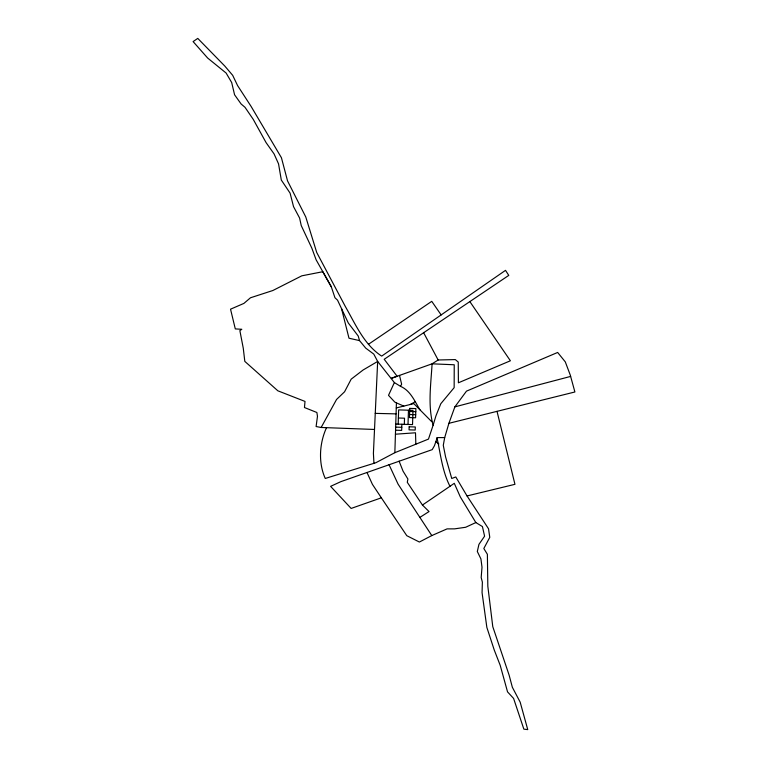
<?xml version="1.0" encoding="UTF-8"?>
<svg xmlns="http://www.w3.org/2000/svg" width="768" height="768" viewBox="0 0 768 768"><rect width="100%" height="100%" fill="white"/><g stroke="black" fill="none" stroke-linecap="round" stroke-linejoin="round"><path stroke-width="1.15" d="M448.906 423.312L574.896 391.978L570.278 375.101L565.296 361.882L557.654 352.454L466.483 391.142L454.867 406.867L448.906 423.312L444.691 437.597L436.954 437.597C440.563 453.869 442.186 471.043 449.971 486.298L422.448 505.046L407.29 482.323L407.894 479.011L403.075 471.187L399.101 461.165M326.525 427.68C319.382 443.222 318.173 462.806 325.267 478.464L375.85 462.73L394.848 452.688L396.422 402.902L394.79 402.067L388.512 395.338L394.368 382.57L377.664 361.44L373.786 354.106L365.722 348.125L359.549 340.608L358.224 336.029L348.307 322.992L337.526 300.144L334.954 297.734L331.296 286.79L322.819 271.718L301.805 275.827L272.851 290.515L250.474 297.782L243.898 303.408L230.534 309.187L235.296 328.906L241.795 329.28L239.866 330.614L243.274 348.259L244.81 361.373L277.853 390.806L305.011 401.424L304.464 407.53L316.886 412.493L317.472 416.294L316.109 426.538L321.149 427.478L374.477 429.456M398.189 424.147L398.65 409.891L412.992 410.352L412.531 424.608L395.741 424.061M401.875 424.262L401.674 430.397L395.539 430.195M404.323 424.339L404.525 418.205L398.39 418.013M408.01 424.464L408.47 410.208M394.848 452.688L428.467 439.094L433.114 425.222C427.67 405.494 430.934 384.288 432.086 363.821L438.154 359.99L455.29 359.587L458.246 362.035L458.4 382.8L510.394 360.778L469.766 301.478M444.691 437.597L443.28 445.306L445.574 456.874L451.747 478.474L455.798 476.966L467.04 495.955L488.544 528.816L489.773 537.35L483.821 548.515L487.382 554.285L487.824 586.234L492.778 626.659L509.136 675.187L512.352 687.274L520.176 702.154L527.741 729.6L523.862 729.168L513.59 698.419L507.542 691.872L500.189 665.28L494.256 650.035L486.854 627.427L482.064 592.666L482.371 582.134L481.181 577.526L482.006 567.216L480.922 558.931L477.312 551.51L478.944 544.368L484.589 536.198L482.429 526.56L475.843 522.557L460.31 496.896L454.282 483.312L449.971 486.298M433.114 425.222L435.965 415.786L440.794 403.738L454.157 387.648L454.234 364.771L432.086 363.821L391.382 378.307L397.123 376.253L384.202 359.28L508.771 275.386L505.517 270.346L381.677 356.112C364.128 344.688 355.507 324.269 345.437 306.691L316.723 252.47L305.77 216.96L287.539 180.902L281.434 157.738L251.069 106.368L237.571 85.555L232.675 75.312L224.746 66L197.77 38.4L193.104 41.587L207.667 58.051L226.118 73.046L231.686 82.541L234.576 94.781L241.114 103.987L245.002 107.29L253.248 119.376L266.102 142.646L274.07 153.907L278.544 163.862L281.309 180.048L290.093 193.142L293.53 206.63L299.597 218.035L301.248 225.581L311.846 248.189L316.109 259.786L331.296 286.79M437.078 438.029L434.477 445.651L432.202 449.645L340.877 481.642L330.595 486.346L351.139 508.435L381.35 497.818L406.79 535.69L419.386 542.035L431.798 535.574L447.072 528.883L454.57 528.864L465.658 527.27L475.843 522.557M420.01 409.872C414.662 401.203 410.506 390.634 400.502 386.333L401.635 384.202L399.514 375.408M321.149 427.478L336.557 399.466L344.582 391.766L351.168 379.171L363.149 369.965L377.664 361.44L373.411 453.341L373.949 463.334M368.419 344.323L431.75 301.344L441.149 314.918M420.106 517.258L429.034 511.555L422.448 505.046M410.275 404.496L415.181 401.77M454.867 406.867L570.634 376.416M396.259 407.952L413.818 403.622L431.693 421.661M467.04 495.955L514.954 484.32L497.011 411.341M395.414 434.208L415.488 432.787L415.853 444.202M375.206 413.376L396.067 413.875M409.651 411.446L415.786 411.648M409.555 414.518L415.69 414.71M395.645 427.133L401.77 427.325M359.549 340.608L348.989 338.218L341.549 308.659M396.422 402.902L403.814 406.09M394.368 382.57L400.502 386.333M435.85 441.619L438.864 444.01M381.35 497.818L372.432 484.378L367.114 472.742M431.798 535.574L398.102 484.186L389.03 464.669M423.485 332.429L438.154 359.99M409.162 426.787L409.056 429.85L415.19 430.051L415.296 426.979L409.162 426.787M409.757 408.384L409.459 417.581L415.594 417.782L415.891 408.586L409.757 408.384"/></g></svg>
